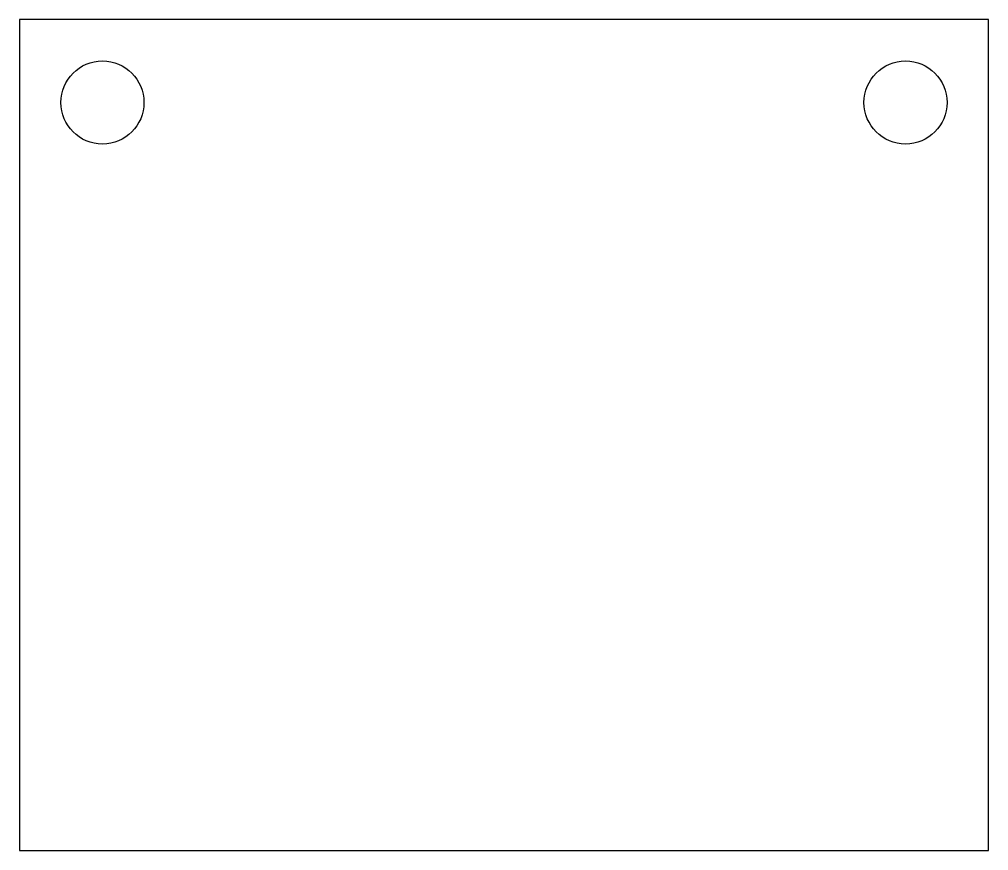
# Model space of a CAD drawing. Header units: millimetres. Extents: x -13.2 to 21.8, y -21.9 to 8.1.
import ezdxf

# ---------------------------------------------------------------- set-up
doc = ezdxf.new("R2010")
doc.units = ezdxf.units.MM

msp = doc.modelspace()

# ---------------------------------------------------------------- linework, layer by layer
at = {"color": 7, "linetype": 'Continuous', "lineweight": 25}
for p, q in [((21.8, 8.063), (-13.2, 8.063)), ((-13.2, 8.063), (-13.2, -21.937)), ((21.8, -21.937), (21.8, 8.063)), ((-13.2, -21.937), (21.8, -21.937))]:
    msp.add_line(p, q, dxfattribs=at)
for centre in [(-10.2, 5.063), (18.8, 5.063)]:
    msp.add_circle(centre, 1.5, dxfattribs=at)

doc.saveas('drawing.dxf')
